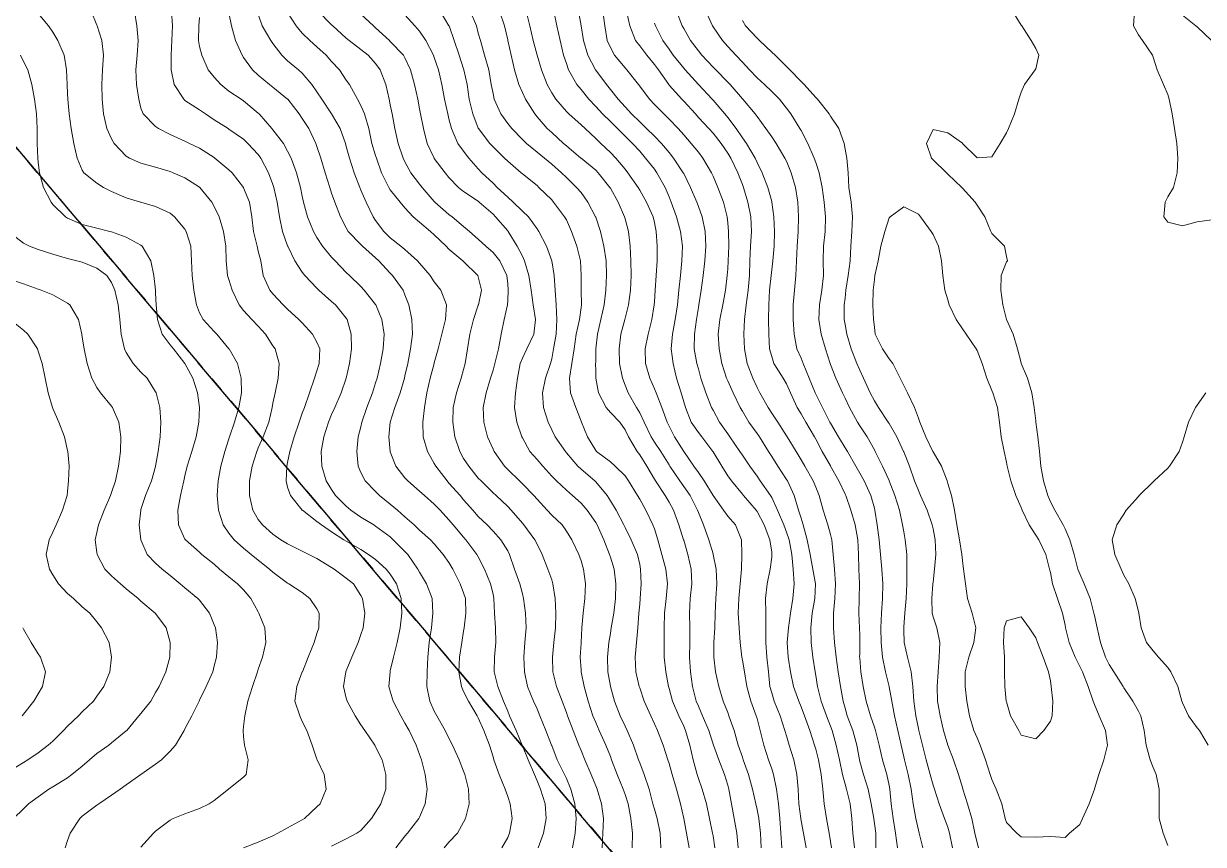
# Model space of a CAD drawing. Header units: centimetres. Extents: x 0 to 642158, y -847 to 649707.
# Drawn here: x 617207.25 to 617247.46, y 620339.87 to 620367.83 of the extents above; entities that cross this region are included whole.
import ezdxf

# ---------------------------------------------------------------- set-up
doc = ezdxf.new("R2010")
doc.units = ezdxf.units.CM
doc.header["$MEASUREMENT"] = 0
doc.linetypes.add('CENTERX2', pattern=[4, 2.5, -0.5, 0.5, -0.5])
doc.layers.add('SPW_parcellaire cadastral', color=7, linetype='CENTERX2', lineweight=25, true_color=0xff0542)
doc.layers.add('WAL_topographie 0.5', color=253, linetype='Continuous', lineweight=20)

msp = doc.modelspace()

# ---------------------------------------------------------------- linework, layer by layer
at = {"layer": 'SPW_parcellaire cadastral'}
for points in [[(617299.621, 620319.465), (617271.662, 620287.186), (617203.974, 620367.182), (617164.102, 620414.279), (617195.532, 620438.811), (617299.621, 620319.465)], [(617203.974, 620367.182), (617271.662, 620287.186), (617257.267, 620270.606), (617188.127, 620354.816), (617203.974, 620367.182)]]:
    msp.add_lwpolyline(points, dxfattribs=at)
at = {"layer": 'WAL_topographie 0.5'}
for points in [[(617207.75, 620368.171), (617208.097, 620367.75), (617208.25, 620367.533), (617208.42, 620367.25), (617208.638, 620366.75), (617208.714, 620366.25), (617208.73, 620365.75), (617208.75, 620365.446), (617208.763, 620365.25), (617208.807, 620364.75), (617208.867, 620364.25), (617208.96, 620363.75), (617209.075, 620363.25), (617209.25, 620362.834), (617209.304, 620362.75), (617209.75, 620362.394), (617209.974, 620362.25), (617210.25, 620362.112), (617210.75, 620361.897), (617211.238, 620361.75), (617211.25, 620361.747), (617211.75, 620361.601), (617212.25, 620361.366), (617212.392, 620361.25), (617212.75, 620360.83), (617212.797, 620360.75), (617212.947, 620360.25), (617212.974, 620359.75), (617212.992, 620359.25), (617213.047, 620358.75), (617213.138, 620358.25), (617213.25, 620357.98), (617213.375, 620357.75), (617213.75, 620357.338), (617213.835, 620357.25), (617214.25, 620356.755), (617214.254, 620356.75), (617214.538, 620356.25), (617214.663, 620355.75), (617214.678, 620355.25), (617214.584, 620354.75), (617214.434, 620354.25), (617214.27, 620353.75), (617214.25, 620353.688), (617214.113, 620353.25), (617213.976, 620352.75), (617213.886, 620352.25), (617213.85, 620351.75), (617213.889, 620351.25), (617214.054, 620350.75), (617214.25, 620350.467), (617214.428, 620350.25), (617214.75, 620349.963), (617215.003, 620349.75), (617215.25, 620349.554), (617215.632, 620349.25), (617215.75, 620349.144), (617216.25, 620348.772), (617216.291, 620348.75), (617216.75, 620348.446), (617217.011, 620348.25), (617217.25, 620347.896), (617217.321, 620347.75), (617217.316, 620347.25), (617217.25, 620347.055), (617217.153, 620346.75), (617216.95, 620346.25), (617216.752, 620345.75), (617216.75, 620345.744), (617216.56, 620345.25), (617216.495, 620344.75), (617216.662, 620344.25), (617216.75, 620344.056), (617216.899, 620343.75), (617217.088, 620343.25), (617217.25, 620342.773), (617217.262, 620342.75), (617217.498, 620342.25), (617217.558, 620341.75), (617217.356, 620341.25), (617217.25, 620341.148), (617216.827, 620340.75), (617216.75, 620340.703), (617216.25, 620340.433), (617215.918, 620340.25), (617215.75, 620340.164), (617215.25, 620339.952), (617214.75, 620339.752)], [(617209.554, 620368.25), (617209.75, 620367.774), (617209.757, 620367.75), (617209.912, 620367.25), (617209.969, 620366.75), (617209.941, 620366.25), (617209.913, 620365.75), (617209.925, 620365.25), (617209.974, 620364.75), (617210.091, 620364.25), (617210.25, 620363.904), (617210.34, 620363.75), (617210.75, 620363.31), (617210.86, 620363.25), (617211.25, 620363.073), (617211.75, 620362.936), (617212.25, 620362.792), (617212.352, 620362.75), (617212.75, 620362.572), (617213.25, 620362.252), (617213.252, 620362.25), (617213.664, 620361.75), (617213.75, 620361.599), (617213.915, 620361.25), (617214.069, 620360.75), (617214.146, 620360.25), (617214.158, 620359.75), (617214.205, 620359.25), (617214.25, 620359.111), (617214.358, 620358.75), (617214.596, 620358.25), (617214.75, 620358.057), (617215.029, 620357.75), (617215.25, 620357.521), (617215.493, 620357.25), (617215.75, 620356.858), (617215.822, 620356.75), (617215.956, 620356.25), (617215.932, 620355.75), (617215.83, 620355.25), (617215.75, 620354.899), (617215.72, 620354.75), (617215.605, 620354.25), (617215.417, 620353.75), (617215.25, 620353.379), (617215.195, 620353.25), (617215.037, 620352.75), (617214.948, 620352.25), (617214.949, 620351.75), (617215.064, 620351.25), (617215.25, 620350.938), (617215.398, 620350.75), (617215.75, 620350.438), (617216.021, 620350.25), (617216.25, 620350.104), (617216.75, 620349.86), (617216.969, 620349.75), (617217.25, 620349.611), (617217.75, 620349.304), (617217.838, 620349.25), (617218.25, 620348.94), (617218.492, 620348.75), (617218.75, 620348.354), (617218.804, 620348.25), (617218.877, 620347.75), (617218.823, 620347.25), (617218.75, 620347.017), (617218.658, 620346.75), (617218.436, 620346.25), (617218.25, 620345.781), (617218.238, 620345.75), (617218.155, 620345.25), (617218.25, 620344.848), (617218.274, 620344.75), (617218.547, 620344.25), (617218.75, 620343.945), (617218.886, 620343.75), (617219.22, 620343.25), (617219.25, 620343.197), (617219.468, 620342.75), (617219.597, 620342.25), (617219.6, 620341.75), (617219.421, 620341.25), (617219.25, 620340.969), (617219.113, 620340.75), (617218.75, 620340.349), (617218.613, 620340.25), (617218.25, 620340.059), (617217.75, 620339.811)], [(617211.028, 620368.25), (617211.108, 620367.75), (617211.152, 620367.25), (617211.12, 620366.75), (617211.073, 620366.25), (617211.102, 620365.75), (617211.18, 620365.25), (617211.25, 620364.949), (617211.327, 620364.75), (617211.75, 620364.327), (617211.852, 620364.25), (617212.25, 620364.055), (617212.75, 620363.827), (617212.904, 620363.75), (617213.25, 620363.589), (617213.75, 620363.263), (617213.767, 620363.25), (617214.25, 620362.853), (617214.355, 620362.75), (617214.744, 620362.25), (617214.75, 620362.237), (617214.948, 620361.75), (617215.024, 620361.25), (617215.088, 620360.75), (617215.21, 620360.25), (617215.25, 620360.074), (617215.331, 620359.75), (617215.419, 620359.25), (617215.643, 620358.75), (617215.75, 620358.623), (617216.101, 620358.25), (617216.25, 620358.097), (617216.633, 620357.75), (617216.75, 620357.636), (617217.1, 620357.25), (617217.25, 620356.975), (617217.343, 620356.75), (617217.328, 620356.25), (617217.25, 620355.998), (617217.168, 620355.75), (617216.991, 620355.25), (617216.821, 620354.75), (617216.75, 620354.558), (617216.639, 620354.25), (617216.467, 620353.75), (617216.324, 620353.25), (617216.25, 620352.881), (617216.218, 620352.75), (617216.195, 620352.25), (617216.25, 620352.038), (617216.342, 620351.75), (617216.75, 620351.252), (617216.752, 620351.25), (617217.25, 620350.867), (617217.4, 620350.75), (617217.75, 620350.518), (617218.168, 620350.25), (617218.25, 620350.199), (617218.75, 620349.91), (617219.001, 620349.75), (617219.25, 620349.577), (617219.61, 620349.25), (617219.75, 620349.078), (617219.96, 620348.75), (617220.124, 620348.25), (617220.145, 620347.75), (617220.089, 620347.25), (617219.985, 620346.75), (617219.864, 620346.25), (617219.75, 620345.787), (617219.74, 620345.75), (617219.699, 620345.25), (617219.75, 620345.093), (617219.851, 620344.75), (617220.108, 620344.25), (617220.25, 620344.005), (617220.389, 620343.75), (617220.636, 620343.25), (617220.75, 620342.931), (617220.816, 620342.75), (617220.941, 620342.25), (617221.001, 620341.75), (617220.943, 620341.25), (617220.75, 620340.795), (617220.726, 620340.75), (617220.331, 620340.25), (617220.25, 620340.156), (617219.943, 620339.75)], [(617212.288, 620368.25), (617212.322, 620367.75), (617212.308, 620367.25), (617212.277, 620366.75), (617212.275, 620366.25), (617212.385, 620365.75), (617212.708, 620365.25), (617212.75, 620365.211), (617213.25, 620364.887), (617213.45, 620364.75), (617213.75, 620364.546), (617214.22, 620364.25), (617214.25, 620364.229), (617214.75, 620363.894), (617214.897, 620363.75), (617215.25, 620363.373), (617215.335, 620363.25), (617215.597, 620362.75), (617215.75, 620362.349), (617215.782, 620362.25), (617215.898, 620361.75), (617215.97, 620361.25), (617216.071, 620360.75), (617216.25, 620360.264), (617216.255, 620360.25), (617216.491, 620359.75), (617216.75, 620359.364), (617216.84, 620359.25), (617217.25, 620358.819), (617217.319, 620358.75), (617217.75, 620358.365), (617217.876, 620358.25), (617218.25, 620357.791), (617218.277, 620357.75), (617218.421, 620357.25), (617218.427, 620356.75), (617218.363, 620356.25), (617218.25, 620355.756), (617218.249, 620355.75), (617218.077, 620355.25), (617217.854, 620354.75), (617217.75, 620354.518), (617217.642, 620354.25), (617217.481, 620353.75), (617217.398, 620353.25), (617217.416, 620352.75), (617217.566, 620352.25), (617217.75, 620351.958), (617217.886, 620351.75), (617218.25, 620351.386), (617218.409, 620351.25), (617218.75, 620351.017), (617219.183, 620350.75), (617219.25, 620350.71), (617219.75, 620350.341), (617219.849, 620350.25), (617220.25, 620349.849), (617220.342, 620349.75), (617220.688, 620349.25), (617220.75, 620349.139), (617220.987, 620348.75), (617221.171, 620348.25), (617221.203, 620347.75), (617221.152, 620347.25), (617221.073, 620346.75), (617221.026, 620346.25), (617221.008, 620345.75), (617220.996, 620345.25), (617221.093, 620344.75), (617221.25, 620344.409), (617221.332, 620344.25), (617221.621, 620343.75), (617221.75, 620343.49), (617221.867, 620343.25), (617222.093, 620342.75), (617222.25, 620342.366), (617222.294, 620342.25), (617222.412, 620341.75), (617222.433, 620341.25), (617222.316, 620340.75), (617222.25, 620340.63), (617222.037, 620340.25), (617221.75, 620339.944), (617221.581, 620339.75)], [(617214.25, 620368.196), (617214.34, 620367.75), (617214.471, 620367.25), (617214.7, 620366.75), (617214.75, 620366.669), (617215.051, 620366.25), (617215.25, 620366.072), (617215.633, 620365.75), (617215.75, 620365.658), (617216.25, 620365.252), (617216.252, 620365.25), (617216.64, 620364.75), (617216.75, 620364.597), (617216.969, 620364.25), (617217.21, 620363.75), (617217.25, 620363.64), (617217.378, 620363.25), (617217.532, 620362.75), (617217.685, 620362.25), (617217.75, 620362.051), (617217.858, 620361.75), (617218.057, 620361.25), (617218.25, 620360.874), (617218.317, 620360.75), (617218.75, 620360.3), (617218.8, 620360.25), (617219.25, 620359.845), (617219.354, 620359.75), (617219.75, 620359.33), (617219.829, 620359.25), (617220.183, 620358.75), (617220.25, 620358.588), (617220.379, 620358.25), (617220.483, 620357.75), (617220.501, 620357.25), (617220.438, 620356.75), (617220.345, 620356.25), (617220.25, 620355.83), (617220.231, 620355.75), (617220.084, 620355.25), (617219.908, 620354.75), (617219.75, 620354.254), (617219.749, 620354.25), (617219.705, 620353.75), (617219.749, 620353.25), (617219.75, 620353.246), (617219.941, 620352.75), (617220.25, 620352.353), (617220.344, 620352.25), (617220.75, 620351.9), (617220.915, 620351.75), (617221.25, 620351.461), (617221.452, 620351.25), (617221.75, 620350.929), (617221.896, 620350.75), (617222.25, 620350.336), (617222.326, 620350.25), (617222.704, 620349.75), (617222.75, 620349.661), (617222.962, 620349.25), (617223.166, 620348.75), (617223.25, 620348.39), (617223.281, 620348.25), (617223.304, 620347.75), (617223.337, 620347.25), (617223.344, 620346.75), (617223.297, 620346.25), (617223.294, 620345.75), (617223.419, 620345.25), (617223.609, 620344.75), (617223.75, 620344.409), (617223.817, 620344.25), (617224.036, 620343.75), (617224.243, 620343.25), (617224.25, 620343.233), (617224.446, 620342.75), (617224.663, 620342.25), (617224.75, 620342.039), (617224.868, 620341.75), (617225.026, 620341.25), (617225.062, 620340.75), (617224.976, 620340.25), (617224.788, 620339.75)], [(617216.25, 620368.202), (617216.537, 620367.75), (617216.75, 620367.498), (617217.008, 620367.25), (617217.25, 620367.042), (617217.564, 620366.75), (617217.75, 620366.54), (617218.018, 620366.25), (617218.25, 620365.906), (617218.357, 620365.75), (617218.636, 620365.25), (617218.75, 620365.038), (617218.867, 620364.75), (617219.018, 620364.25), (617219.122, 620363.75), (617219.25, 620363.336), (617219.276, 620363.25), (617219.454, 620362.75), (617219.696, 620362.25), (617219.75, 620362.164), (617220.081, 620361.75), (617220.25, 620361.55), (617220.528, 620361.25), (617220.75, 620361.062), (617221.125, 620360.75), (617221.25, 620360.637), (617221.649, 620360.25), (617221.75, 620360.148), (617222.222, 620359.75), (617222.25, 620359.725), (617222.735, 620359.25), (617222.75, 620359.208), (617222.863, 620358.75), (617222.755, 620358.25), (617222.75, 620358.237), (617222.584, 620357.75), (617222.459, 620357.25), (617222.379, 620356.75), (617222.304, 620356.25), (617222.25, 620356.045), (617222.169, 620355.75), (617222.003, 620355.25), (617221.895, 620354.75), (617221.876, 620354.25), (617221.946, 620353.75), (617222.117, 620353.25), (617222.25, 620353.018), (617222.423, 620352.75), (617222.75, 620352.35), (617222.842, 620352.25), (617223.25, 620351.851), (617223.36, 620351.75), (617223.75, 620351.375), (617223.866, 620351.25), (617224.25, 620350.809), (617224.299, 620350.75), (617224.678, 620350.25), (617224.75, 620350.102), (617224.922, 620349.75), (617225.118, 620349.25), (617225.25, 620348.877), (617225.29, 620348.75), (617225.371, 620348.25), (617225.395, 620347.75), (617225.384, 620347.25), (617225.328, 620346.75), (617225.273, 620346.25), (617225.291, 620345.75), (617225.415, 620345.25), (617225.606, 620344.75), (617225.75, 620344.363), (617225.789, 620344.25), (617225.977, 620343.75), (617226.177, 620343.25), (617226.25, 620343.073), (617226.38, 620342.75), (617226.593, 620342.25), (617226.75, 620341.86), (617226.795, 620341.75), (617226.95, 620341.25), (617227.015, 620340.75), (617226.998, 620340.25), (617226.967, 620339.75)], [(617217.287, 620368.25), (617217.75, 620367.786), (617217.789, 620367.75), (617218.25, 620367.334), (617218.351, 620367.25), (617218.75, 620366.941), (617218.991, 620366.75), (617219.25, 620366.47), (617219.408, 620366.25), (617219.597, 620365.75), (617219.711, 620365.25), (617219.75, 620365.066), (617219.816, 620364.75), (617219.907, 620364.25), (617220.018, 620363.75), (617220.19, 620363.25), (617220.25, 620363.121), (617220.447, 620362.75), (617220.75, 620362.361), (617220.837, 620362.25), (617221.25, 620361.768), (617221.268, 620361.75), (617221.75, 620361.327), (617221.854, 620361.25), (617222.25, 620360.92), (617222.444, 620360.75), (617222.75, 620360.483), (617223.004, 620360.25), (617223.25, 620360.034), (617223.483, 620359.75), (617223.718, 620359.25), (617223.75, 620358.966), (617223.771, 620358.75), (617223.75, 620358.395), (617223.739, 620358.25), (617223.635, 620357.75), (617223.523, 620357.25), (617223.433, 620356.75), (617223.311, 620356.25), (617223.25, 620356.02), (617223.169, 620355.75), (617223.012, 620355.25), (617222.914, 620354.75), (617222.935, 620354.25), (617223.058, 620353.75), (617223.25, 620353.337), (617223.289, 620353.25), (617223.643, 620352.75), (617223.75, 620352.64), (617224.149, 620352.25), (617224.25, 620352.153), (617224.646, 620351.75), (617224.75, 620351.63), (617225.097, 620351.25), (617225.25, 620351.085), (617225.602, 620350.75), (617225.75, 620350.535), (617225.941, 620350.25), (617226.172, 620349.75), (617226.25, 620349.526), (617226.332, 620349.25), (617226.403, 620348.75), (617226.384, 620348.25), (617226.318, 620347.75), (617226.274, 620347.25), (617226.251, 620346.75), (617226.25, 620346.727), (617226.226, 620346.25), (617226.25, 620345.813), (617226.253, 620345.75), (617226.361, 620345.25), (617226.499, 620344.75), (617226.656, 620344.25), (617226.75, 620344.023), (617226.869, 620343.75), (617227.099, 620343.25), (617227.25, 620342.86), (617227.293, 620342.75), (617227.484, 620342.25), (617227.689, 620341.75), (617227.75, 620341.575), (617227.854, 620341.25), (617227.951, 620340.75), (617228, 620340.25), (617227.999, 620339.75)], [(617221.45, 620368.25), (617221.75, 620367.752), (617221.751, 620367.75), (617221.931, 620367.25), (617222.097, 620366.75), (617222.25, 620366.285), (617222.261, 620366.25), (617222.366, 620365.75), (617222.443, 620365.25), (617222.561, 620364.75), (617222.75, 620364.271), (617222.76, 620364.25), (617223.14, 620363.75), (617223.25, 620363.626), (617223.644, 620363.25), (617223.75, 620363.144), (617224.211, 620362.75), (617224.25, 620362.716), (617224.75, 620362.312), (617224.817, 620362.25), (617225.25, 620361.825), (617225.317, 620361.75), (617225.69, 620361.25), (617225.75, 620361.139), (617225.93, 620360.75), (617226.11, 620360.25), (617226.23, 620359.75), (617226.25, 620359.25), (617226.25, 620359.25), (617226.251, 620358.75), (617226.262, 620358.25), (617226.25, 620358.156), (617226.197, 620357.75), (617226.09, 620357.25), (617226.013, 620356.75), (617225.941, 620356.25), (617225.862, 620355.75), (617225.889, 620355.25), (617226.077, 620354.75), (617226.25, 620354.281), (617226.262, 620354.25), (617226.469, 620353.75), (617226.75, 620353.289), (617226.781, 620353.25), (617227.25, 620352.899), (617227.418, 620352.75), (617227.75, 620352.421), (617227.872, 620352.25), (617228.18, 620351.75), (617228.25, 620351.628), (617228.457, 620351.25), (617228.703, 620350.75), (617228.75, 620350.618), (617228.87, 620350.25), (617229.007, 620349.75), (617229.141, 620349.25), (617229.202, 620348.75), (617229.15, 620348.25), (617229.09, 620347.75), (617229.081, 620347.25), (617229.081, 620346.75), (617229.089, 620346.25), (617229.138, 620345.75), (617229.227, 620345.25), (617229.25, 620345.177), (617229.364, 620344.75), (617229.579, 620344.25), (617229.75, 620343.9), (617229.816, 620343.75), (617229.964, 620343.25), (617230.073, 620342.75), (617230.209, 620342.25), (617230.25, 620342.12), (617230.381, 620341.75), (617230.524, 620341.25), (617230.631, 620340.75), (617230.735, 620340.25), (617230.75, 620340.161), (617230.814, 620339.75)], [(617222.467, 620368.25), (617222.683, 620367.75), (617222.75, 620367.5), (617222.821, 620367.25), (617222.964, 620366.75), (617223.103, 620366.25), (617223.193, 620365.75), (617223.25, 620365.445), (617223.293, 620365.25), (617223.514, 620364.75), (617223.75, 620364.427), (617223.887, 620364.25), (617224.25, 620363.886), (617224.39, 620363.75), (617224.75, 620363.451), (617225.001, 620363.25), (617225.25, 620363.042), (617225.589, 620362.75), (617225.75, 620362.589), (617226.1, 620362.25), (617226.25, 620362.07), (617226.483, 620361.75), (617226.744, 620361.25), (617226.75, 620361.232), (617226.912, 620360.75), (617227.033, 620360.25), (617227.104, 620359.75), (617227.113, 620359.25), (617227.094, 620358.75), (617227.04, 620358.25), (617226.927, 620357.75), (617226.807, 620357.25), (617226.76, 620356.75), (617226.75, 620356.296), (617226.749, 620356.25), (617226.75, 620356), (617226.751, 620355.75), (617226.841, 620355.25), (617227.109, 620354.75), (617227.25, 620354.583), (617227.568, 620354.25), (617227.75, 620353.987), (617227.866, 620353.75), (617228.164, 620353.25), (617228.25, 620353.139), (617228.499, 620352.75), (617228.75, 620352.311), (617228.785, 620352.25), (617229.113, 620351.75), (617229.25, 620351.525), (617229.402, 620351.25), (617229.588, 620350.75), (617229.743, 620350.25), (617229.75, 620350.229), (617229.895, 620349.75), (617230.01, 620349.25), (617230.026, 620348.75), (617229.974, 620348.25), (617229.95, 620347.75), (617229.96, 620347.25), (617229.955, 620346.75), (617229.952, 620346.25), (617229.982, 620345.75), (617230.046, 620345.25), (617230.178, 620344.75), (617230.25, 620344.579), (617230.396, 620344.25), (617230.602, 620343.75), (617230.75, 620343.287), (617230.763, 620343.25), (617230.942, 620342.75), (617231.138, 620342.25), (617231.25, 620341.885), (617231.286, 620341.75), (617231.377, 620341.25), (617231.467, 620340.75), (617231.558, 620340.25), (617231.607, 620339.75)], [(617223.469, 620368.25), (617223.637, 620367.75), (617223.75, 620367.274), (617223.755, 620367.25), (617223.864, 620366.75), (617223.985, 620366.25), (617224.136, 620365.75), (617224.25, 620365.484), (617224.359, 620365.25), (617224.675, 620364.75), (617224.75, 620364.655), (617225.1, 620364.25), (617225.25, 620364.114), (617225.653, 620363.75), (617225.75, 620363.669), (617226.239, 620363.25), (617226.25, 620363.241), (617226.75, 620362.835), (617226.837, 620362.75), (617227.236, 620362.25), (617227.25, 620362.226), (617227.515, 620361.75), (617227.732, 620361.25), (617227.75, 620361.183), (617227.863, 620360.75), (617227.92, 620360.25), (617227.947, 620359.75), (617227.956, 620359.25), (617227.936, 620358.75), (617227.864, 620358.25), (617227.75, 620357.8), (617227.738, 620357.75), (617227.611, 620357.25), (617227.547, 620356.75), (617227.563, 620356.25), (617227.668, 620355.75), (617227.75, 620355.517), (617227.852, 620355.25), (617228.143, 620354.75), (617228.25, 620354.576), (617228.408, 620354.25), (617228.64, 620353.75), (617228.75, 620353.574), (617228.965, 620353.25), (617229.25, 620352.795), (617229.278, 620352.75), (617229.613, 620352.25), (617229.75, 620352.062), (617229.967, 620351.75), (617230.221, 620351.25), (617230.25, 620351.17), (617230.421, 620350.75), (617230.602, 620350.25), (617230.75, 620349.768), (617230.756, 620349.75), (617230.858, 620349.25), (617230.878, 620348.75), (617230.848, 620348.25), (617230.828, 620347.75), (617230.816, 620347.25), (617230.782, 620346.75), (617230.772, 620346.25), (617230.836, 620345.75), (617230.946, 620345.25), (617231.099, 620344.75), (617231.25, 620344.365), (617231.294, 620344.25), (617231.466, 620343.75), (617231.611, 620343.25), (617231.75, 620342.843), (617231.781, 620342.75), (617231.956, 620342.25), (617232.092, 620341.75), (617232.21, 620341.25), (617232.25, 620341.055), (617232.306, 620340.75), (617232.37, 620340.25), (617232.394, 620339.75)], [(617224.384, 620368.25), (617224.503, 620367.75), (617224.623, 620367.25), (617224.75, 620366.754), (617224.751, 620366.75), (617224.905, 620366.25), (617225.099, 620365.75), (617225.25, 620365.471), (617225.39, 620365.25), (617225.75, 620364.834), (617225.835, 620364.75), (617226.25, 620364.376), (617226.39, 620364.25), (617226.75, 620363.919), (617226.922, 620363.75), (617227.25, 620363.443), (617227.433, 620363.25), (617227.75, 620362.869), (617227.845, 620362.75), (617228.198, 620362.25), (617228.25, 620362.16), (617228.48, 620361.75), (617228.708, 620361.25), (617228.75, 620361.059), (617228.811, 620360.75), (617228.843, 620360.25), (617228.843, 620359.75), (617228.807, 620359.25), (617228.777, 620358.75), (617228.75, 620358.356), (617228.743, 620358.25), (617228.666, 620357.75), (617228.542, 620357.25), (617228.437, 620356.75), (617228.448, 620356.25), (617228.594, 620355.75), (617228.75, 620355.39), (617228.808, 620355.25), (617229.008, 620354.75), (617229.188, 620354.25), (617229.25, 620354.121), (617229.441, 620353.75), (617229.75, 620353.253), (617229.752, 620353.25), (617230.097, 620352.75), (617230.25, 620352.536), (617230.447, 620352.25), (617230.75, 620351.75), (617230.75, 620351.75), (617231.111, 620351.25), (617231.25, 620351.047), (617231.514, 620350.75), (617231.723, 620350.25), (617231.733, 620349.75), (617231.717, 620349.25), (617231.679, 620348.75), (617231.626, 620348.25), (617231.611, 620347.75), (617231.639, 620347.25), (617231.671, 620346.75), (617231.729, 620346.25), (617231.75, 620346.144), (617231.82, 620345.75), (617231.906, 620345.25), (617232.039, 620344.75), (617232.223, 620344.25), (617232.25, 620344.156), (617232.361, 620343.75), (617232.483, 620343.25), (617232.646, 620342.75), (617232.75, 620342.447), (617232.811, 620342.25), (617232.916, 620341.75), (617232.977, 620341.25), (617233.026, 620340.75), (617233.065, 620340.25), (617233.099, 620339.75)], [(617225.322, 620368.25), (617225.423, 620367.75), (617225.535, 620367.25), (617225.658, 620366.75), (617225.75, 620366.464), (617225.823, 620366.25), (617226.111, 620365.75), (617226.25, 620365.581), (617226.513, 620365.25), (617226.75, 620365.008), (617226.986, 620364.75), (617227.25, 620364.492), (617227.494, 620364.25), (617227.75, 620363.996), (617228.005, 620363.75), (617228.25, 620363.479), (617228.45, 620363.25), (617228.75, 620362.865), (617228.834, 620362.75), (617229.115, 620362.25), (617229.25, 620361.932), (617229.323, 620361.75), (617229.509, 620361.25), (617229.646, 620360.75), (617229.704, 620360.25), (617229.689, 620359.75), (617229.641, 620359.25), (617229.586, 620358.75), (617229.535, 620358.25), (617229.46, 620357.75), (617229.364, 620357.25), (617229.324, 620356.75), (617229.386, 620356.25), (617229.508, 620355.75), (617229.659, 620355.25), (617229.75, 620354.941), (617229.806, 620354.75), (617230.008, 620354.25), (617230.25, 620353.897), (617230.366, 620353.75), (617230.744, 620353.25), (617230.75, 620353.241), (617231.045, 620352.75), (617231.25, 620352.427), (617231.376, 620352.25), (617231.75, 620351.804), (617231.794, 620351.75), (617232.216, 620351.25), (617232.25, 620351.204), (617232.495, 620350.75), (617232.688, 620350.25), (617232.75, 620349.821), (617232.759, 620349.75), (617232.75, 620349.65), (617232.7, 620349.25), (617232.6, 620348.75), (617232.538, 620348.25), (617232.546, 620347.75), (617232.552, 620347.25), (617232.544, 620346.75), (617232.584, 620346.25), (617232.635, 620345.75), (617232.69, 620345.25), (617232.75, 620345.034), (617232.836, 620344.75), (617233.035, 620344.25), (617233.198, 620343.75), (617233.25, 620343.57), (617233.347, 620343.25), (617233.499, 620342.75), (617233.608, 620342.25), (617233.65, 620341.75), (617233.676, 620341.25), (617233.738, 620340.75), (617233.75, 620340.673), (617233.833, 620340.25), (617233.929, 620339.75)], [(617226.166, 620368.25), (617226.25, 620367.75), (617226.25, 620367.75), (617226.336, 620367.25), (617226.481, 620366.75), (617226.747, 620366.25), (617226.75, 620366.245), (617227.119, 620365.75), (617227.25, 620365.581), (617227.518, 620365.25), (617227.75, 620364.991), (617227.968, 620364.75), (617228.25, 620364.478), (617228.486, 620364.25), (617228.75, 620363.994), (617228.993, 620363.75), (617229.25, 620363.442), (617229.406, 620363.25), (617229.736, 620362.75), (617229.75, 620362.721), (617229.978, 620362.25), (617230.195, 620361.75), (617230.25, 620361.601), (617230.374, 620361.25), (617230.479, 620360.75), (617230.509, 620360.25), (617230.475, 620359.75), (617230.415, 620359.25), (617230.342, 620358.75), (617230.264, 620358.25), (617230.25, 620358.161), (617230.191, 620357.75), (617230.116, 620357.25), (617230.112, 620356.75), (617230.203, 620356.25), (617230.25, 620356.065), (617230.336, 620355.75), (617230.51, 620355.25), (617230.701, 620354.75), (617230.75, 620354.656), (617230.976, 620354.25), (617231.25, 620353.853), (617231.317, 620353.75), (617231.665, 620353.25), (617231.75, 620353.125), (617232.007, 620352.75), (617232.25, 620352.41), (617232.359, 620352.25), (617232.711, 620351.75), (617232.75, 620351.683), (617232.951, 620351.25), (617233.159, 620350.75), (617233.25, 620350.508), (617233.34, 620350.25), (617233.437, 620349.75), (617233.487, 620349.25), (617233.51, 620348.75), (617233.47, 620348.25), (617233.392, 620347.75), (617233.325, 620347.25), (617233.282, 620346.75), (617233.306, 620346.25), (617233.387, 620345.75), (617233.496, 620345.25), (617233.67, 620344.75), (617233.75, 620344.557), (617233.869, 620344.25), (617234.045, 620343.75), (617234.209, 620343.25), (617234.25, 620343.111), (617234.345, 620342.75), (617234.439, 620342.25), (617234.487, 620341.75), (617234.54, 620341.25), (617234.622, 620340.75), (617234.704, 620340.25), (617234.75, 620339.965), (617234.784, 620339.75)], [(617226.991, 620368.25), (617227.057, 620367.75), (617227.146, 620367.25), (617227.25, 620367.01), (617227.397, 620366.75), (617227.75, 620366.32), (617227.815, 620366.25), (617228.213, 620365.75), (617228.25, 620365.702), (617228.588, 620365.25), (617228.75, 620365.075), (617229.071, 620364.75), (617229.25, 620364.578), (617229.558, 620364.25), (617229.75, 620364.036), (617230.001, 620363.75), (617230.25, 620363.445), (617230.407, 620363.25), (617230.693, 620362.75), (617230.75, 620362.628), (617230.917, 620362.25), (617231.108, 620361.75), (617231.228, 620361.25), (617231.25, 620361.042), (617231.28, 620360.75), (617231.286, 620360.25), (617231.268, 620359.75), (617231.25, 620359.472), (617231.234, 620359.25), (617231.178, 620358.75), (617231.083, 620358.25), (617230.985, 620357.75), (617230.928, 620357.25), (617230.954, 620356.75), (617231.052, 620356.25), (617231.208, 620355.75), (617231.25, 620355.659), (617231.434, 620355.25), (617231.68, 620354.75), (617231.75, 620354.625), (617231.972, 620354.25), (617232.25, 620353.866), (617232.331, 620353.75), (617232.645, 620353.25), (617232.75, 620353.078), (617232.955, 620352.75), (617233.25, 620352.303), (617233.283, 620352.25), (617233.511, 620351.75), (617233.665, 620351.25), (617233.75, 620350.981), (617233.824, 620350.75), (617233.96, 620350.25), (617234.058, 620349.75), (617234.156, 620349.25), (617234.241, 620348.75), (617234.222, 620348.25), (617234.133, 620347.75), (617234.087, 620347.25), (617234.091, 620346.75), (617234.148, 620346.25), (617234.23, 620345.75), (617234.25, 620345.623), (617234.306, 620345.25), (617234.437, 620344.75), (617234.616, 620344.25), (617234.75, 620343.9), (617234.806, 620343.75), (617234.952, 620343.25), (617235.056, 620342.75), (617235.162, 620342.25), (617235.25, 620341.918), (617235.299, 620341.75), (617235.419, 620341.25), (617235.482, 620340.75), (617235.52, 620340.25), (617235.567, 620339.75)], [(617227.796, 620368.25), (617227.91, 620367.75), (617228.107, 620367.25), (617228.25, 620367.07), (617228.495, 620366.75), (617228.75, 620366.44), (617228.89, 620366.25), (617229.239, 620365.75), (617229.25, 620365.737), (617229.687, 620365.25), (617229.75, 620365.185), (617230.148, 620364.75), (617230.25, 620364.635), (617230.605, 620364.25), (617230.75, 620364.091), (617231.022, 620363.75), (617231.25, 620363.418), (617231.352, 620363.25), (617231.59, 620362.75), (617231.75, 620362.345), (617231.786, 620362.25), (617231.941, 620361.75), (617232.042, 620361.25), (617232.06, 620360.75), (617232.028, 620360.25), (617232.005, 620359.75), (617231.989, 620359.25), (617231.951, 620358.75), (617231.881, 620358.25), (617231.82, 620357.75), (617231.798, 620357.25), (617231.821, 620356.75), (617231.917, 620356.25), (617232.102, 620355.75), (617232.25, 620355.433), (617232.35, 620355.25), (617232.624, 620354.75), (617232.75, 620354.559), (617232.954, 620354.25), (617233.25, 620353.785), (617233.273, 620353.75), (617233.58, 620353.25), (617233.75, 620352.972), (617233.874, 620352.75), (617234.16, 620352.25), (617234.25, 620352.033), (617234.371, 620351.75), (617234.509, 620351.25), (617234.661, 620350.75), (617234.75, 620350.421), (617234.798, 620350.25), (617234.85, 620349.75), (617234.886, 620349.25), (617234.925, 620348.75), (617234.904, 620348.25), (617234.854, 620347.75), (617234.857, 620347.25), (617234.894, 620346.75), (617234.945, 620346.25), (617235.016, 620345.75), (617235.092, 620345.25), (617235.182, 620344.75), (617235.25, 620344.515), (617235.326, 620344.25), (617235.513, 620343.75), (617235.655, 620343.25), (617235.737, 620342.75), (617235.75, 620342.696), (617235.877, 620342.25), (617236.039, 620341.75), (617236.138, 620341.25), (617236.226, 620340.75), (617236.25, 620340.577), (617236.294, 620340.25), (617236.298, 620339.75)], [(617229.502, 620368.25), (617229.699, 620367.75), (617229.75, 620367.657), (617229.987, 620367.25), (617230.25, 620366.898), (617230.368, 620366.75), (617230.75, 620366.341), (617230.841, 620366.25), (617231.25, 620365.837), (617231.332, 620365.75), (617231.75, 620365.264), (617231.763, 620365.25), (617232.188, 620364.75), (617232.25, 620364.665), (617232.555, 620364.25), (617232.75, 620363.969), (617232.902, 620363.75), (617233.201, 620363.25), (617233.25, 620363.143), (617233.417, 620362.75), (617233.563, 620362.25), (617233.643, 620361.75), (617233.668, 620361.25), (617233.656, 620360.75), (617233.619, 620360.25), (617233.593, 620359.75), (617233.576, 620359.25), (617233.522, 620358.75), (617233.484, 620358.25), (617233.485, 620357.75), (617233.513, 620357.25), (617233.611, 620356.75), (617233.75, 620356.428), (617233.819, 620356.25), (617234.026, 620355.75), (617234.229, 620355.25), (617234.25, 620355.207), (617234.485, 620354.75), (617234.734, 620354.25), (617234.75, 620354.22), (617235.022, 620353.75), (617235.25, 620353.375), (617235.33, 620353.25), (617235.616, 620352.75), (617235.75, 620352.512), (617235.9, 620352.25), (617236.132, 620351.75), (617236.25, 620351.322), (617236.269, 620351.25), (617236.35, 620350.75), (617236.41, 620350.25), (617236.46, 620349.75), (617236.505, 620349.25), (617236.532, 620348.75), (617236.523, 620348.25), (617236.496, 620347.75), (617236.473, 620347.25), (617236.476, 620346.75), (617236.53, 620346.25), (617236.632, 620345.75), (617236.748, 620345.25), (617236.75, 620345.24), (617236.84, 620344.75), (617236.937, 620344.25), (617237.053, 620343.75), (617237.163, 620343.25), (617237.25, 620342.853), (617237.272, 620342.75), (617237.396, 620342.25), (617237.5, 620341.75), (617237.57, 620341.25), (617237.657, 620340.75), (617237.75, 620340.356), (617237.781, 620340.25), (617237.896, 620339.75)], [(617230.509, 620368.25), (617230.729, 620367.75), (617230.75, 620367.718), (617231.07, 620367.25), (617231.25, 620367.044), (617231.527, 620366.75), (617231.75, 620366.517), (617231.996, 620366.25), (617232.25, 620365.985), (617232.499, 620365.75), (617232.75, 620365.514), (617233.014, 620365.25), (617233.25, 620364.953), (617233.4, 620364.75), (617233.712, 620364.25), (617233.75, 620364.184), (617233.976, 620363.75), (617234.196, 620363.25), (617234.25, 620363.099), (617234.366, 620362.75), (617234.47, 620362.25), (617234.541, 620361.75), (617234.585, 620361.25), (617234.57, 620360.75), (617234.518, 620360.25), (617234.501, 620359.75), (617234.51, 620359.25), (617234.462, 620358.75), (617234.38, 620358.25), (617234.359, 620357.75), (617234.435, 620357.25), (617234.578, 620356.75), (617234.74, 620356.25), (617234.75, 620356.222), (617234.932, 620355.75), (617235.165, 620355.25), (617235.25, 620355.068), (617235.397, 620354.75), (617235.67, 620354.25), (617235.75, 620354.126), (617236.001, 620353.75), (617236.25, 620353.306), (617236.28, 620353.25), (617236.524, 620352.75), (617236.75, 620352.26), (617236.754, 620352.25), (617236.947, 620351.75), (617237.102, 620351.25), (617237.213, 620350.75), (617237.25, 620350.515), (617237.3, 620350.25), (617237.354, 620349.75), (617237.359, 620349.25), (617237.356, 620348.75), (617237.331, 620348.25), (617237.285, 620347.75), (617237.25, 620347.279), (617237.248, 620347.25), (617237.25, 620347.167), (617237.264, 620346.75), (617237.379, 620346.25), (617237.509, 620345.75), (617237.565, 620345.25), (617237.593, 620344.75), (617237.657, 620344.25), (617237.75, 620343.813), (617237.765, 620343.75), (617237.894, 620343.25), (617238.014, 620342.75), (617238.147, 620342.25), (617238.25, 620341.883), (617238.295, 620341.75), (617238.454, 620341.25), (617238.644, 620340.75), (617238.75, 620340.458), (617238.814, 620340.25), (617238.91, 620339.75)], [(617246.25, 620339.833), (617246.093, 620340.25), (617245.96, 620340.75), (617245.956, 620341.25), (617245.953, 620341.75), (617245.853, 620342.25), (617245.75, 620342.49), (617245.648, 620342.75), (617245.511, 620343.25), (617245.451, 620343.75), (617245.328, 620344.25), (617245.25, 620344.405), (617245.06, 620344.75), (617244.75, 620345.202), (617244.724, 620345.25), (617244.406, 620345.75), (617244.25, 620345.996), (617244.123, 620346.25), (617243.959, 620346.75), (617243.846, 620347.25), (617243.75, 620347.662), (617243.732, 620347.75), (617243.602, 620348.25), (617243.401, 620348.75), (617243.25, 620349.087), (617243.19, 620349.25), (617243.054, 620349.75), (617242.907, 620350.25), (617242.75, 620350.614), (617242.685, 620350.75), (617242.395, 620351.25), (617242.25, 620351.536), (617242.161, 620351.75), (617242.018, 620352.25), (617241.928, 620352.75), (617241.873, 620353.25), (617241.821, 620353.75), (617241.757, 620354.25), (617241.75, 620354.298), (617241.698, 620354.75), (617241.617, 620355.25), (617241.466, 620355.75), (617241.256, 620356.25), (617241.25, 620356.269), (617241.126, 620356.75), (617240.982, 620357.25), (617240.75, 620357.75), (617240.75, 620357.75), (617240.631, 620358.25), (617240.556, 620358.75), (617240.571, 620359.25), (617240.75, 620359.713), (617240.783, 620359.75), (617240.75, 620359.893), (617240.687, 620360.25), (617240.25, 620360.677), (617240.222, 620360.75), (617240.013, 620361.25), (617239.75, 620361.648), (617239.687, 620361.75), (617239.25, 620362.224), (617239.226, 620362.25), (617238.75, 620362.705), (617238.708, 620362.75), (617238.25, 620363.19), (617238.201, 620363.25), (617238.023, 620363.75), (617238.25, 620364.224), (617238.75, 620364.11), (617239.25, 620363.754), (617239.257, 620363.75), (617239.75, 620363.257), (617240.25, 620363.292), (617240.534, 620363.75), (617240.75, 620364.106), (617240.821, 620364.25), (617241.023, 620364.75), (617241.173, 620365.25), (617241.25, 620365.489), (617241.365, 620365.75), (617241.735, 620366.25), (617241.75, 620366.285), (617241.853, 620366.75), (617241.75, 620366.979), (617241.592, 620367.25), (617241.271, 620367.75), (617241.25, 620367.775), (617240.955, 620368.25)], [(617245.117, 620368.25), (617245.083, 620367.75), (617245.25, 620367.446), (617245.388, 620367.25), (617245.725, 620366.75), (617245.75, 620366.687), (617245.893, 620366.25), (617246.104, 620365.75), (617246.25, 620365.414), (617246.303, 620365.25), (617246.398, 620364.75), (617246.478, 620364.25), (617246.557, 620363.75), (617246.594, 620363.25), (617246.572, 620362.75), (617246.441, 620362.25), (617246.25, 620361.93), (617246.162, 620361.75), (617246.115, 620361.25), (617246.25, 620361.068), (617246.75, 620360.944), (617247.25, 620361.079), (617247.75, 620361.145)], [(617213.25, 620368.039), (617213.224, 620367.75), (617213.215, 620367.25), (617213.25, 620367.051), (617213.324, 620366.75), (617213.542, 620366.25), (617213.75, 620366.001), (617213.971, 620365.75), (617214.25, 620365.531), (617214.663, 620365.25), (617214.75, 620365.197), (617215.25, 620364.778), (617215.279, 620364.75), (617215.714, 620364.25), (617215.75, 620364.206), (617216.108, 620363.75), (617216.25, 620363.489), (617216.37, 620363.25), (617216.55, 620362.75), (617216.686, 620362.25), (617216.75, 620361.948), (617216.794, 620361.75), (617216.925, 620361.25), (617217.136, 620360.75), (617217.25, 620360.545), (617217.441, 620360.25), (617217.75, 620359.874), (617217.866, 620359.75), (617218.25, 620359.352), (617218.356, 620359.25), (617218.75, 620358.87), (617218.86, 620358.75), (617219.25, 620358.255), (617219.253, 620358.25), (617219.465, 620357.75), (617219.542, 620357.25), (617219.506, 620356.75), (617219.418, 620356.25), (617219.3, 620355.75), (617219.25, 620355.591), (617219.139, 620355.25), (617218.95, 620354.75), (617218.784, 620354.25), (617218.75, 620354.093), (617218.658, 620353.75), (617218.611, 620353.25), (617218.655, 620352.75), (617218.75, 620352.533), (617218.896, 620352.25), (617219.25, 620351.888), (617219.385, 620351.75), (617219.75, 620351.459), (617219.99, 620351.25), (617220.25, 620351.024), (617220.558, 620350.75), (617220.75, 620350.576), (617221.118, 620350.25), (617221.25, 620350.105), (617221.555, 620349.75), (617221.75, 620349.468), (617221.876, 620349.25), (617222.133, 620348.75), (617222.25, 620348.436), (617222.311, 620348.25), (617222.325, 620347.75), (617222.267, 620347.25), (617222.25, 620347.134), (617222.189, 620346.75), (617222.11, 620346.25), (617222.084, 620345.75), (617222.176, 620345.25), (617222.25, 620345.083), (617222.415, 620344.75), (617222.712, 620344.25), (617222.75, 620344.178), (617222.94, 620343.75), (617223.126, 620343.25), (617223.25, 620342.849), (617223.28, 620342.75), (617223.464, 620342.25), (617223.669, 620341.75), (617223.75, 620341.507), (617223.833, 620341.25), (617223.899, 620340.75), (617223.817, 620340.25), (617223.75, 620340.105), (617223.548, 620339.75)], [(617215.25, 620368.152), (617215.385, 620367.75), (617215.679, 620367.25), (617215.75, 620367.147), (617216.056, 620366.75), (617216.25, 620366.558), (617216.621, 620366.25), (617216.75, 620366.141), (617217.077, 620365.75), (617217.25, 620365.5), (617217.411, 620365.25), (617217.75, 620364.75), (617217.75, 620364.75), (617218.042, 620364.25), (617218.222, 620363.75), (617218.25, 620363.642), (617218.353, 620363.25), (617218.517, 620362.75), (617218.709, 620362.25), (617218.75, 620362.156), (617218.931, 620361.75), (617219.165, 620361.25), (617219.25, 620361.117), (617219.525, 620360.75), (617219.75, 620360.535), (617220.109, 620360.25), (617220.25, 620360.137), (617220.682, 620359.75), (617220.75, 620359.673), (617221.112, 620359.25), (617221.25, 620359.038), (617221.468, 620358.75), (617221.662, 620358.25), (617221.629, 620357.75), (617221.501, 620357.25), (617221.383, 620356.75), (617221.25, 620356.276), (617221.243, 620356.25), (617221.113, 620355.75), (617220.999, 620355.25), (617220.911, 620354.75), (617220.857, 620354.25), (617220.871, 620353.75), (617221.023, 620353.25), (617221.25, 620352.849), (617221.301, 620352.75), (617221.683, 620352.25), (617221.75, 620352.18), (617222.13, 620351.75), (617222.25, 620351.606), (617222.565, 620351.25), (617222.75, 620351.041), (617223.048, 620350.75), (617223.25, 620350.543), (617223.52, 620350.25), (617223.75, 620349.869), (617223.81, 620349.75), (617223.988, 620349.25), (617224.169, 620348.75), (617224.25, 620348.402), (617224.291, 620348.25), (617224.359, 620347.75), (617224.379, 620347.25), (617224.333, 620346.75), (617224.3, 620346.25), (617224.322, 620345.75), (617224.427, 620345.25), (617224.633, 620344.75), (617224.75, 620344.487), (617224.849, 620344.25), (617225.053, 620343.75), (617225.244, 620343.25), (617225.25, 620343.235), (617225.44, 620342.75), (617225.689, 620342.25), (617225.75, 620342.118), (617225.906, 620341.75), (617226.035, 620341.25), (617226.085, 620340.75), (617226.053, 620340.25), (617225.961, 620339.75)], [(617218.75, 620368.15), (617219.179, 620367.75), (617219.25, 620367.69), (617219.719, 620367.25), (617219.75, 620367.221), (617220.198, 620366.75), (617220.25, 620366.657), (617220.443, 620366.25), (617220.578, 620365.75), (617220.685, 620365.25), (617220.75, 620364.924), (617220.784, 620364.75), (617220.876, 620364.25), (617221.009, 620363.75), (617221.243, 620363.25), (617221.25, 620363.239), (617221.615, 620362.75), (617221.75, 620362.59), (617222.075, 620362.25), (617222.25, 620362.111), (617222.75, 620361.776), (617222.782, 620361.75), (617223.25, 620361.335), (617223.334, 620361.25), (617223.75, 620360.766), (617223.762, 620360.75), (617224.076, 620360.25), (617224.25, 620359.907), (617224.325, 620359.75), (617224.471, 620359.25), (617224.55, 620358.75), (617224.622, 620358.25), (617224.694, 620357.75), (617224.638, 620357.25), (617224.399, 620356.75), (617224.25, 620356.43), (617224.181, 620356.25), (617224.089, 620355.75), (617224.019, 620355.25), (617223.983, 620354.75), (617224.067, 620354.25), (617224.236, 620353.75), (617224.25, 620353.722), (617224.511, 620353.25), (617224.75, 620352.977), (617224.943, 620352.75), (617225.25, 620352.417), (617225.414, 620352.25), (617225.75, 620351.935), (617225.962, 620351.75), (617226.25, 620351.496), (617226.454, 620351.25), (617226.75, 620350.84), (617226.8, 620350.75), (617227.023, 620350.25), (617227.218, 620349.75), (617227.25, 620349.653), (617227.384, 620349.25), (617227.442, 620348.75), (617227.424, 620348.25), (617227.364, 620347.75), (617227.279, 620347.25), (617227.25, 620347.055), (617227.202, 620346.75), (617227.153, 620346.25), (617227.162, 620345.75), (617227.25, 620345.256), (617227.251, 620345.25), (617227.397, 620344.75), (617227.588, 620344.25), (617227.75, 620343.901), (617227.822, 620343.75), (617228.035, 620343.25), (617228.21, 620342.75), (617228.25, 620342.644), (617228.404, 620342.25), (617228.57, 620341.75), (617228.699, 620341.25), (617228.75, 620341.072), (617228.849, 620340.75), (617228.945, 620340.25), (617228.965, 620339.75)], [(617220.25, 620368.123), (617220.591, 620367.75), (617220.75, 620367.566), (617220.955, 620367.25), (617221.221, 620366.75), (617221.25, 620366.67), (617221.397, 620366.25), (617221.508, 620365.75), (617221.601, 620365.25), (617221.707, 620364.75), (617221.75, 620364.583), (617221.835, 620364.25), (617222.056, 620363.75), (617222.25, 620363.479), (617222.428, 620363.25), (617222.75, 620362.878), (617222.866, 620362.75), (617223.25, 620362.393), (617223.395, 620362.25), (617223.75, 620361.912), (617223.933, 620361.75), (617224.25, 620361.444), (617224.456, 620361.25), (617224.75, 620360.843), (617224.814, 620360.75), (617225.077, 620360.25), (617225.25, 620359.75), (617225.25, 620359.75), (617225.335, 620359.25), (617225.373, 620358.75), (617225.401, 620358.25), (617225.427, 620357.75), (617225.399, 620357.25), (617225.316, 620356.75), (617225.25, 620356.408), (617225.207, 620356.25), (617225.044, 620355.75), (617224.932, 620355.25), (617224.968, 620354.75), (617225.128, 620354.25), (617225.25, 620353.989), (617225.365, 620353.75), (617225.716, 620353.25), (617225.75, 620353.21), (617226.146, 620352.75), (617226.25, 620352.655), (617226.719, 620352.25), (617226.75, 620352.218), (617227.143, 620351.75), (617227.25, 620351.577), (617227.451, 620351.25), (617227.704, 620350.75), (617227.75, 620350.659), (617227.965, 620350.25), (617228.173, 620349.75), (617228.25, 620349.399), (617228.28, 620349.25), (617228.299, 620348.75), (617228.268, 620348.25), (617228.25, 620348.05), (617228.225, 620347.75), (617228.185, 620347.25), (617228.141, 620346.75), (617228.097, 620346.25), (617228.123, 620345.75), (617228.235, 620345.25), (617228.25, 620345.204), (617228.406, 620344.75), (617228.626, 620344.25), (617228.75, 620343.974), (617228.852, 620343.75), (617229.045, 620343.25), (617229.209, 620342.75), (617229.25, 620342.631), (617229.362, 620342.25), (617229.506, 620341.75), (617229.639, 620341.25), (617229.75, 620340.75), (617229.75, 620340.75), (617229.846, 620340.25), (617229.931, 620339.75)], [(617228.75, 620367.839), (617228.785, 620367.75), (617229.041, 620367.25), (617229.25, 620366.953), (617229.394, 620366.75), (617229.75, 620366.307), (617229.801, 620366.25), (617230.25, 620365.757), (617230.257, 620365.75), (617230.72, 620365.25), (617230.75, 620365.217), (617231.151, 620364.75), (617231.25, 620364.631), (617231.538, 620364.25), (617231.75, 620363.942), (617231.886, 620363.75), (617232.181, 620363.25), (617232.25, 620363.102), (617232.427, 620362.75), (617232.622, 620362.25), (617232.75, 620361.774), (617232.756, 620361.75), (617232.824, 620361.25), (617232.845, 620360.75), (617232.829, 620360.25), (617232.786, 620359.75), (617232.75, 620359.445), (617232.728, 620359.25), (617232.677, 620358.75), (617232.648, 620358.25), (617232.645, 620357.75), (617232.655, 620357.25), (617232.68, 620356.75), (617232.75, 620356.484), (617232.824, 620356.25), (617233.141, 620355.75), (617233.25, 620355.553), (617233.385, 620355.25), (617233.618, 620354.75), (617233.75, 620354.537), (617233.912, 620354.25), (617234.209, 620353.75), (617234.25, 620353.675), (617234.474, 620353.25), (617234.75, 620352.761), (617234.756, 620352.75), (617235.036, 620352.25), (617235.25, 620351.795), (617235.272, 620351.75), (617235.45, 620351.25), (617235.598, 620350.75), (617235.682, 620350.25), (617235.705, 620349.75), (617235.719, 620349.25), (617235.737, 620348.75), (617235.731, 620348.25), (617235.721, 620347.75), (617235.743, 620347.25), (617235.75, 620347), (617235.756, 620346.75), (617235.75, 620346.375), (617235.748, 620346.25), (617235.75, 620346.221), (617235.784, 620345.75), (617235.87, 620345.25), (617235.973, 620344.75), (617236.117, 620344.25), (617236.25, 620343.861), (617236.286, 620343.75), (617236.409, 620343.25), (617236.524, 620342.75), (617236.672, 620342.25), (617236.75, 620341.873), (617236.774, 620341.75), (617236.819, 620341.25), (617236.886, 620340.75), (617236.968, 620340.25), (617237.034, 620339.75)], [(617231.75, 620367.939), (617231.855, 620367.75), (617232.25, 620367.329), (617232.335, 620367.25), (617232.75, 620366.859), (617232.87, 620366.75), (617233.25, 620366.368), (617233.368, 620366.25), (617233.75, 620365.862), (617233.86, 620365.75), (617234.25, 620365.309), (617234.307, 620365.25), (617234.706, 620364.75), (617234.75, 620364.675), (617235.035, 620364.25), (617235.218, 620363.75), (617235.25, 620363.548), (617235.31, 620363.25), (617235.353, 620362.75), (617235.381, 620362.25), (617235.457, 620361.75), (617235.507, 620361.25), (617235.477, 620360.75), (617235.448, 620360.25), (617235.419, 620359.75), (617235.355, 620359.25), (617235.282, 620358.75), (617235.25, 620358.481), (617235.224, 620358.25), (617235.222, 620357.75), (617235.25, 620357.581), (617235.308, 620357.25), (617235.459, 620356.75), (617235.656, 620356.25), (617235.75, 620356.021), (617235.874, 620355.75), (617236.101, 620355.25), (617236.25, 620354.978), (617236.388, 620354.75), (617236.721, 620354.25), (617236.75, 620354.205), (617237.02, 620353.75), (617237.246, 620353.25), (617237.25, 620353.241), (617237.444, 620352.75), (617237.622, 620352.25), (617237.75, 620351.927), (617237.826, 620351.75), (617238.053, 620351.25), (617238.222, 620350.75), (617238.25, 620350.624), (617238.321, 620350.25), (617238.341, 620349.75), (617238.298, 620349.25), (617238.25, 620348.798), (617238.245, 620348.75), (617238.206, 620348.25), (617238.223, 620347.75), (617238.25, 620347.617), (617238.381, 620347.25), (617238.484, 620346.75), (617238.458, 620346.25), (617238.428, 620345.75), (617238.389, 620345.25), (617238.405, 620344.75), (617238.493, 620344.25), (617238.609, 620343.75), (617238.749, 620343.25), (617238.75, 620343.246), (617238.941, 620342.75), (617239.12, 620342.25), (617239.25, 620341.81), (617239.267, 620341.75), (617239.42, 620341.25), (617239.569, 620340.75), (617239.678, 620340.25), (617239.75, 620339.928), (617239.799, 620339.75)], [(617247.737, 620367.25), (617247.25, 620367.713), (617247.208, 620367.75), (617246.75, 620368.111)], [(617207.14, 620366.75), (617207.25, 620366.542), (617207.394, 620366.25), (617207.528, 620365.75), (617207.618, 620365.25), (617207.693, 620364.75), (617207.718, 620364.25), (617207.717, 620363.75), (617207.735, 620363.25), (617207.75, 620363.094), (617207.787, 620362.75), (617207.932, 620362.25), (617208.191, 620361.75), (617208.25, 620361.67), (617208.674, 620361.25), (617208.75, 620361.2), (617209.25, 620360.989), (617209.75, 620360.862), (617210.19, 620360.75), (617210.25, 620360.735), (617210.75, 620360.555), (617211.25, 620360.279), (617211.287, 620360.25), (617211.585, 620359.75), (617211.689, 620359.25), (617211.745, 620358.75), (617211.75, 620358.65), (617211.771, 620358.25), (617211.81, 620357.75), (617211.975, 620357.25), (617212.25, 620356.884), (617212.354, 620356.75), (617212.75, 620356.25), (617212.75, 620356.25), (617213.013, 620355.75), (617213.176, 620355.25), (617213.25, 620354.75), (617213.25, 620354.75), (617213.25, 620354.75), (617213.223, 620354.25), (617213.127, 620353.75), (617212.982, 620353.25), (617212.83, 620352.75), (617212.75, 620352.42), (617212.713, 620352.25), (617212.601, 620351.75), (617212.503, 620351.25), (617212.528, 620350.75), (617212.75, 620350.272), (617212.764, 620350.25), (617213.25, 620349.823), (617213.325, 620349.75), (617213.75, 620349.41), (617213.931, 620349.25), (617214.25, 620348.981), (617214.545, 620348.75), (617214.75, 620348.544), (617214.999, 620348.25), (617215.25, 620347.789), (617215.273, 620347.75), (617215.471, 620347.25), (617215.51, 620346.75), (617215.392, 620346.25), (617215.25, 620345.834), (617215.224, 620345.75), (617215.047, 620345.25), (617214.894, 620344.75), (617214.792, 620344.25), (617214.75, 620343.885), (617214.732, 620343.75), (617214.75, 620343.544), (617214.784, 620343.25), (617214.909, 620342.75), (617214.839, 620342.25), (617214.75, 620342.159), (617214.25, 620341.76), (617214.239, 620341.75), (617213.75, 620341.363), (617213.579, 620341.25), (617213.25, 620341.091), (617212.75, 620340.908), (617212.347, 620340.75), (617212.25, 620340.695), (617211.75, 620340.325), (617211.675, 620340.25), (617211.25, 620339.78)], [(617242.75, 620340.11), (617242.9, 620340.25), (617243.25, 620340.548), (617243.339, 620340.75), (617243.567, 620341.25), (617243.747, 620341.75), (617243.75, 620341.759), (617243.904, 620342.25), (617244.074, 620342.75), (617244.197, 620343.25), (617244.128, 620343.75), (617243.916, 620344.25), (617243.75, 620344.64), (617243.708, 620344.75), (617243.541, 620345.25), (617243.338, 620345.75), (617243.25, 620345.929), (617243.093, 620346.25), (617242.891, 620346.75), (617242.766, 620347.25), (617242.75, 620347.333), (617242.662, 620347.75), (617242.495, 620348.25), (617242.323, 620348.75), (617242.25, 620349.128), (617242.221, 620349.25), (617242.098, 620349.75), (617241.85, 620350.25), (617241.75, 620350.402), (617241.524, 620350.75), (617241.287, 620351.25), (617241.25, 620351.347), (617241.072, 620351.75), (617240.902, 620352.25), (617240.778, 620352.75), (617240.75, 620352.891), (617240.673, 620353.25), (617240.574, 620353.75), (617240.512, 620354.25), (617240.444, 620354.75), (617240.282, 620355.25), (617240.25, 620355.331), (617240.084, 620355.75), (617239.927, 620356.25), (617239.75, 620356.695), (617239.723, 620356.75), (617239.377, 620357.25), (617239.25, 620357.434), (617239.04, 620357.75), (617238.8, 620358.25), (617238.75, 620358.415), (617238.655, 620358.75), (617238.583, 620359.25), (617238.543, 620359.75), (617238.43, 620360.25), (617238.25, 620360.648), (617238.182, 620360.75), (617237.826, 620361.25), (617237.75, 620361.339), (617237.25, 620361.591), (617236.786, 620361.25), (617236.75, 620361.209), (617236.609, 620360.75), (617236.474, 620360.25), (617236.373, 620359.75), (617236.27, 620359.25), (617236.25, 620359.113), (617236.206, 620358.75), (617236.202, 620358.25), (617236.218, 620357.75), (617236.25, 620357.49), (617236.282, 620357.25), (617236.528, 620356.75), (617236.75, 620356.41), (617236.874, 620356.25), (617237.132, 620355.75), (617237.25, 620355.498), (617237.378, 620355.25), (617237.612, 620354.75), (617237.75, 620354.392), (617237.797, 620354.25), (617238.002, 620353.75), (617238.247, 620353.25), (617238.25, 620353.244), (617238.537, 620352.75), (617238.725, 620352.25), (617238.75, 620352.169), (617238.881, 620351.75), (617238.981, 620351.25), (617239.06, 620350.75), (617239.156, 620350.25), (617239.228, 620349.75), (617239.25, 620349.537), (617239.291, 620349.25), (617239.355, 620348.75), (617239.426, 620348.25), (617239.584, 620347.75), (617239.702, 620347.25), (617239.643, 620346.75), (617239.466, 620346.25), (617239.346, 620345.75), (617239.348, 620345.25), (617239.397, 620344.75), (617239.489, 620344.25), (617239.642, 620343.75), (617239.75, 620343.498), (617239.858, 620343.25), (617240.041, 620342.75), (617240.195, 620342.25), (617240.25, 620342.076), (617240.396, 620341.75), (617240.59, 620341.25), (617240.705, 620340.75), (617240.75, 620340.616), (617241.101, 620340.25), (617241.25, 620340.133), (617241.75, 620340.117), (617242.25, 620340.138), (617242.75, 620340.11)], [(617206.75, 620360.736), (617207.25, 620360.351), (617207.449, 620360.25), (617207.75, 620360.137), (617208.25, 620359.97), (617208.75, 620359.827), (617209.07, 620359.75), (617209.25, 620359.698), (617209.75, 620359.494), (617210.091, 620359.25), (617210.25, 620359.005), (617210.36, 620358.75), (617210.471, 620358.25), (617210.531, 620357.75), (617210.574, 620357.25), (617210.684, 620356.75), (617210.75, 620356.623), (617210.984, 620356.25), (617211.25, 620355.959), (617211.459, 620355.75), (617211.75, 620355.288), (617211.771, 620355.25), (617211.889, 620354.75), (617211.924, 620354.25), (617211.904, 620353.75), (617211.839, 620353.25), (617211.751, 620352.75), (617211.75, 620352.744), (617211.615, 620352.25), (617211.406, 620351.75), (617211.25, 620351.274), (617211.243, 620351.25), (617211.194, 620350.75), (617211.25, 620350.25), (617211.25, 620350.25), (617211.461, 620349.75), (617211.75, 620349.449), (617211.975, 620349.25), (617212.25, 620349.031), (617212.583, 620348.75), (617212.75, 620348.604), (617213.187, 620348.25), (617213.25, 620348.185), (617213.587, 620347.75), (617213.75, 620347.354), (617213.791, 620347.25), (617213.861, 620346.75), (617213.823, 620346.25), (617213.75, 620345.958), (617213.697, 620345.75), (617213.472, 620345.25), (617213.25, 620344.786), (617213.232, 620344.75), (617212.979, 620344.25), (617212.75, 620343.802), (617212.718, 620343.75), (617212.424, 620343.25), (617212.25, 620343.046), (617211.951, 620342.75), (617211.75, 620342.601), (617211.25, 620342.255), (617211.242, 620342.25), (617210.75, 620341.895), (617210.546, 620341.75), (617210.25, 620341.543), (617209.817, 620341.25), (617209.75, 620341.209), (617209.25, 620340.828), (617209.163, 620340.75), (617208.834, 620340.25), (617208.75, 620340.004), (617208.664, 620339.75)], [(617206.75, 620359.131), (617207.25, 620358.961), (617207.75, 620358.783), (617207.851, 620358.75), (617208.25, 620358.593), (617208.75, 620358.311), (617208.821, 620358.25), (617209.121, 620357.75), (617209.232, 620357.25), (617209.25, 620357.145), (617209.313, 620356.75), (617209.414, 620356.25), (617209.58, 620355.75), (617209.75, 620355.431), (617209.872, 620355.25), (617210.25, 620354.794), (617210.283, 620354.75), (617210.495, 620354.25), (617210.563, 620353.75), (617210.55, 620353.25), (617210.485, 620352.75), (617210.378, 620352.25), (617210.25, 620351.858), (617210.21, 620351.75), (617209.995, 620351.25), (617209.804, 620350.75), (617209.75, 620350.491), (617209.695, 620350.25), (617209.75, 620349.815), (617209.758, 620349.75), (617210.017, 620349.25), (617210.25, 620349.018), (617210.549, 620348.75), (617210.75, 620348.577), (617211.156, 620348.25), (617211.25, 620348.154), (617211.734, 620347.75), (617211.75, 620347.733), (617212.109, 620347.25), (617212.25, 620346.75), (617212.25, 620346.75), (617212.25, 620346.75), (617212.231, 620346.25), (617212.093, 620345.75), (617211.867, 620345.25), (617211.75, 620345.039), (617211.585, 620344.75), (617211.25, 620344.333), (617211.178, 620344.25), (617210.764, 620343.75), (617210.75, 620343.736), (617210.25, 620343.326), (617210.155, 620343.25), (617209.75, 620342.963), (617209.502, 620342.75), (617209.25, 620342.536), (617208.898, 620342.25), (617208.75, 620342.138), (617208.25, 620341.83), (617208.115, 620341.75), (617207.75, 620341.493), (617207.419, 620341.25), (617207.25, 620341.086), (617206.91, 620340.75)], [(617206.79, 620357.75), (617207.25, 620357.389), (617207.389, 620357.25), (617207.719, 620356.75), (617207.75, 620356.673), (617207.888, 620356.25), (617207.988, 620355.75), (617208.083, 620355.25), (617208.235, 620354.75), (617208.25, 620354.713), (617208.452, 620354.25), (617208.64, 620353.75), (617208.75, 620353.283), (617208.759, 620353.25), (617208.799, 620352.75), (617208.785, 620352.25), (617208.75, 620351.893), (617208.737, 620351.75), (617208.579, 620351.25), (617208.358, 620350.75), (617208.25, 620350.502), (617208.126, 620350.25), (617208.018, 620349.75), (617208.136, 620349.25), (617208.25, 620349.054), (617208.443, 620348.75), (617208.75, 620348.413), (617208.948, 620348.25), (617209.25, 620347.966), (617209.509, 620347.75), (617209.75, 620347.452), (617209.905, 620347.25), (617210.167, 620346.75), (617210.242, 620346.25), (617210.186, 620345.75), (617209.986, 620345.25), (617209.75, 620344.917), (617209.629, 620344.75), (617209.25, 620344.384), (617209.116, 620344.25), (617208.75, 620343.897), (617208.61, 620343.75), (617208.25, 620343.387), (617208.089, 620343.25), (617207.75, 620342.986), (617207.396, 620342.75), (617207.25, 620342.662), (617206.75, 620342.356)], [(617247.626, 620343.25), (617247.332, 620343.75), (617247.25, 620343.84), (617246.961, 620344.25), (617246.75, 620344.691), (617246.728, 620344.75), (617246.596, 620345.25), (617246.357, 620345.75), (617246.25, 620345.892), (617245.934, 620346.25), (617245.75, 620346.458), (617245.524, 620346.75), (617245.34, 620347.25), (617245.264, 620347.75), (617245.25, 620347.803), (617245.144, 620348.25), (617244.927, 620348.75), (617244.75, 620349.044), (617244.658, 620349.25), (617244.44, 620349.75), (617244.355, 620350.25), (617244.512, 620350.75), (617244.75, 620351.119), (617244.837, 620351.25), (617245.25, 620351.721), (617245.273, 620351.75), (617245.75, 620352.223), (617245.781, 620352.25), (617246.25, 620352.688), (617246.31, 620352.75), (617246.638, 620353.25), (617246.75, 620353.568), (617246.812, 620353.75), (617246.954, 620354.25), (617247.197, 620354.75), (617247.25, 620354.834), (617247.549, 620355.25)], [(617241.75, 620343.461), (617242.026, 620343.75), (617242.25, 620344.065), (617242.311, 620344.25), (617242.33, 620344.75), (617242.278, 620345.25), (617242.25, 620345.444), (617242.186, 620345.75), (617241.998, 620346.25), (617241.807, 620346.75), (617241.75, 620346.907), (617241.52, 620347.25), (617241.25, 620347.625), (617240.75, 620347.487), (617240.677, 620347.25), (617240.649, 620346.75), (617240.683, 620346.25), (617240.683, 620345.75), (617240.699, 620345.25), (617240.746, 620344.75), (617240.75, 620344.727), (617240.889, 620344.25), (617241.168, 620343.75), (617241.25, 620343.596), (617241.75, 620343.461)], [(617207.223, 620347.25), (617207.25, 620347.196), (617207.503, 620346.75), (617207.75, 620346.358), (617207.821, 620346.25), (617207.999, 620345.75), (617207.899, 620345.25), (617207.75, 620345), (617207.604, 620344.75), (617207.25, 620344.308), (617207.204, 620344.25)]]:
    msp.add_lwpolyline(points, dxfattribs=at)

doc.saveas('drawing.dxf')
